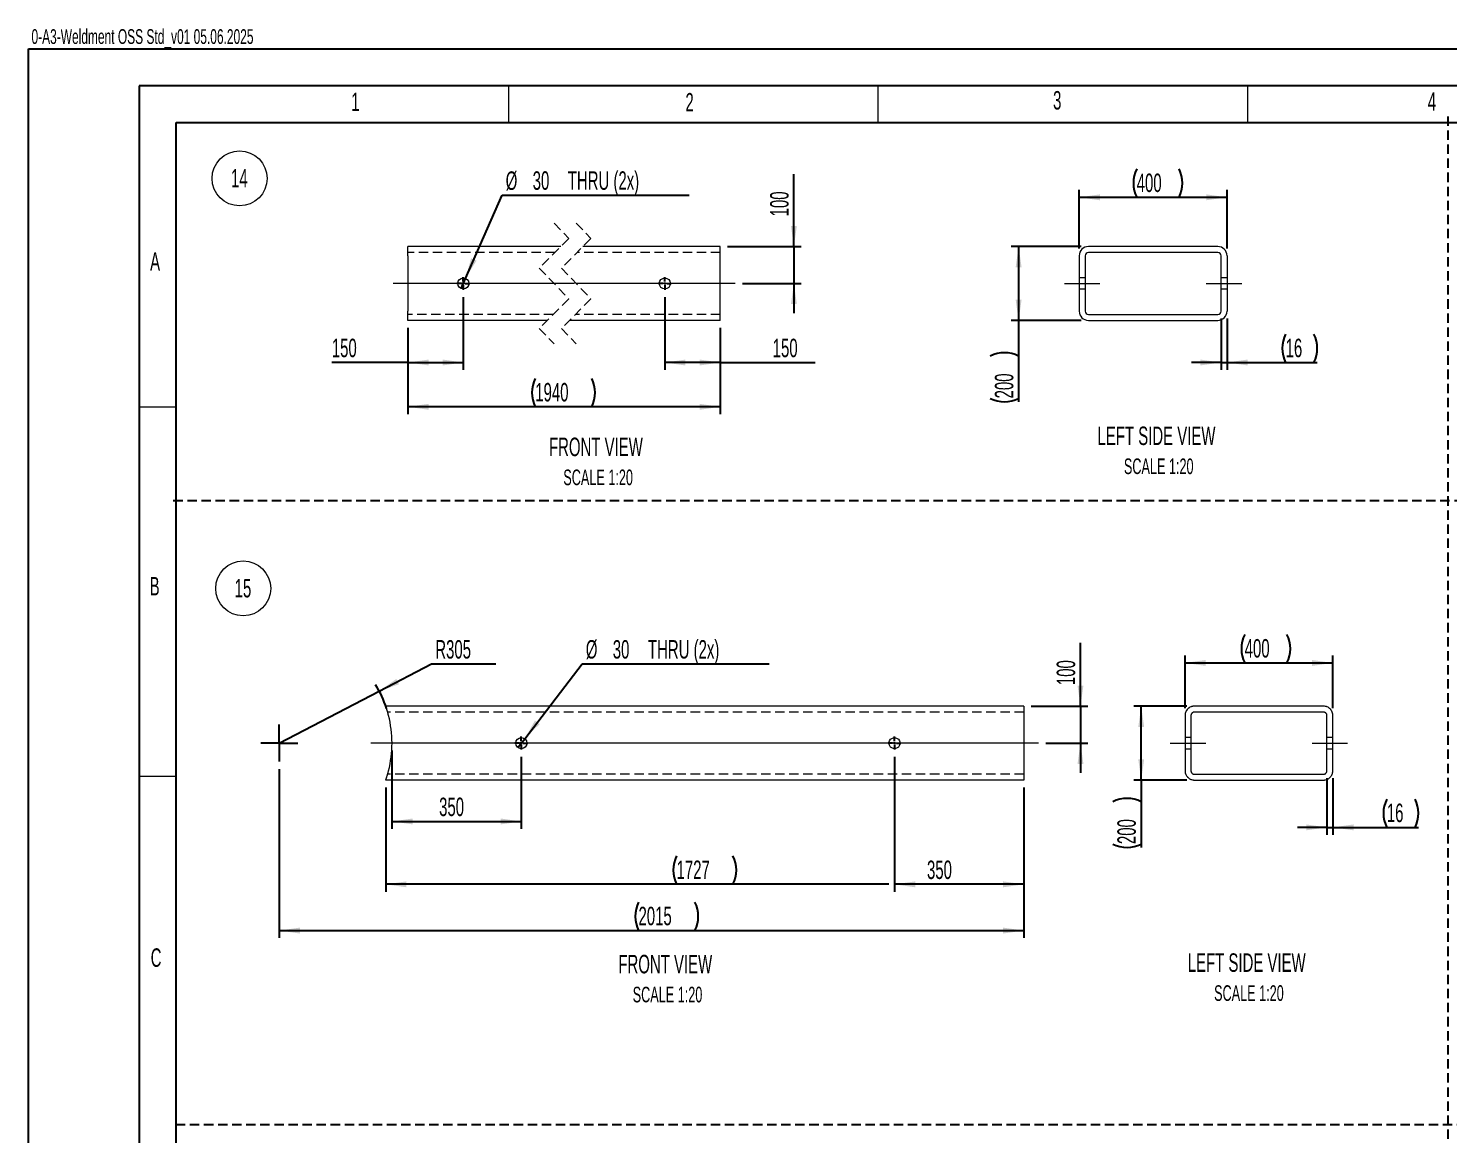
# Paper-space layout 'Sheet6' of a CAD drawing. Header units: millimetres. Extents: x 0 to 420, y 0 to 300.
# Drawn here: x 0 to 192.2, y 150 to 299.8 of the extents above; entities that cross this region are included whole.
import ezdxf

# ---------------------------------------------------------------- set-up
doc = ezdxf.new("R2010")
doc.units = ezdxf.units.MM
doc.linetypes.add('CENTERX2', pattern=[20.32, 12.7, -2.54, 2.54, -2.54])
doc.linetypes.add('HIDDEN', pattern=[1.905, 1.27, -0.635])
for name, color, linetype in [('BORDER', 7, 'Continuous'), ('DASH', 7, 'HIDDEN'), ('DIMS', 7, 'Continuous')]:
    doc.layers.add(name, color=color, linetype=linetype)
doc.styles.add('SLDTEXTSTYLE0', font='TXT', dxfattribs={"width": 0.605})
doc.dimstyles.new('SLDDIMSTYLE16', dxfattribs={"dimtxt": 2.5, "dimasz": 2.8, "dimexe": 0, "dimexo": 0.0625, "dimtad": 0, "dimtih": 1, "dimtoh": 1, "dimdec": 0, "dimlfac": 20, "dimrnd": 1e-09, "dimzin": 12, "dimdsep": 46, "dimtxsty": 'SLDTEXTSTYLE0', "dimblk1": 'NONE', "dimsah": 1, "dimcen": 0, "dimadec": 0, "dimazin": 3, "dimtfac": 1, "dimtdec": 0, "dimtmove": 0, "dimatfit": 3, "dimldrblk": 'NONE', "dimfxl": 1, "dimfrac": 2, "dimtolj": 1, "dimtzin": 12, "dimarcsym": 0})
doc.dimstyles.new('SLDDIMSTYLE17', dxfattribs={"dimtxt": 2.5, "dimasz": 2.8, "dimexe": 0, "dimexo": 0.0625, "dimtad": 0, "dimtih": 1, "dimtoh": 1, "dimdec": 0, "dimlfac": 20, "dimrnd": 1e-09, "dimzin": 12, "dimdsep": 46, "dimtxsty": 'SLDTEXTSTYLE0', "dimsah": 1, "dimcen": 0, "dimadec": 0, "dimazin": 3, "dimtfac": 1, "dimtdec": 0, "dimtofl": 0, "dimtmove": 0, "dimatfit": 3, "dimfxl": 1, "dimfrac": 2, "dimtolj": 1, "dimtzin": 12, "dimarcsym": 0})
doc.dimstyles.new('SLDDIMSTYLE6', dxfattribs={"dimtxt": 2.5, "dimasz": 2.8, "dimexe": 0, "dimexo": 0.0625, "dimtad": 1, "dimdec": 0, "dimlfac": 20, "dimrnd": 1e-09, "dimzin": 12, "dimdsep": 46, "dimtxsty": 'SLDTEXTSTYLE0', "dimsah": 1, "dimcen": 0.09, "dimadec": 0, "dimazin": 3, "dimtfac": 1, "dimtdec": 0, "dimtofl": 0, "dimtmove": 0, "dimatfit": 3, "dimfxl": 1, "dimfrac": 2, "dimtolj": 1, "dimtzin": 12, "dimarcsym": 0})
doc.dimstyles.new('SLDDIMSTYLE7', dxfattribs={"dimtxt": 2.5, "dimasz": 2.8, "dimexe": 0, "dimexo": 0.0625, "dimtad": 1, "dimdec": 0, "dimlfac": 20, "dimrnd": 1e-09, "dimzin": 12, "dimdsep": 46, "dimtxsty": 'SLDTEXTSTYLE0', "dimsah": 1, "dimcen": 0.09, "dimadec": 0, "dimazin": 3, "dimtfac": 1, "dimtdec": 0, "dimtmove": 0, "dimatfit": 0, "dimfxl": 1, "dimfrac": 2, "dimtolj": 1, "dimtzin": 12, "dimarcsym": 0})

# ---------------------------------------------------------------- blocks, each defined once
blk = doc.blocks.new('_D_205')
at = {"layer": 'DIMS', "transparency": 16777216}
for p, q in [((59.15, 265.92), (64.09, 277.18)), ((64.09, 277.18), (89.41, 277.18)), ((58.55, 264.54), (59.15, 265.92))]:
    blk.add_line(p, q, dxfattribs=at)
blk.add_solid([(59.15, 265.92), (60.64, 268.32), (59.91, 268.64)], dxfattribs=at)
at = {"layer": 'DIMS', "transparency": 16777216, "char_height": 2.5, "attachment_point": 1, "style": 'SLDTEXTSTYLE0'}
for s, insert in [('%%c', (64.59, 280.4)), ('30', (68.24, 280.41)), ('THRU (2x)', (72.99, 280.41))]:
    blk.add_mtext(s, dxfattribs=dict(at, insert=insert))
blk = doc.blocks.new('_None')
blk = doc.blocks.new('_D_206')
at = {"layer": 'DIMS', "transparency": 16777216}
for p, q in [((58.85, 263.36), (58.85, 253.53)), ((51.35, 259.23), (51.35, 253.53)), ((51.35, 254.53), (41.06, 254.53)), ((51.35, 254.53), (58.85, 254.53))]:
    blk.add_line(p, q, dxfattribs=at)
for points in [[(51.35, 254.53), (54.15, 254.13), (54.15, 254.93)], [(58.85, 254.53), (56.05, 254.93), (56.05, 254.13)]]:
    blk.add_solid(points, dxfattribs=at)
at = {"layer": 'DIMS', "transparency": 16777216, "insert": (41.06, 257.75), "char_height": 2.5, "attachment_point": 1, "style": 'SLDTEXTSTYLE0'}
blk.add_mtext('150', dxfattribs=at)
blk = doc.blocks.new('_D_207')
at = {"layer": 'DIMS', "transparency": 16777216}
for p, q in [((86.12, 263.36), (86.12, 253.53)), ((93.62, 259.23), (93.62, 253.53)), ((93.62, 254.53), (86.12, 254.53)), ((93.62, 254.53), (106.45, 254.53))]:
    blk.add_line(p, q, dxfattribs=at)
for points in [[(86.12, 254.53), (88.92, 254.13), (88.92, 254.93)], [(93.62, 254.53), (90.82, 254.93), (90.82, 254.13)]]:
    blk.add_solid(points, dxfattribs=at)
at = {"layer": 'DIMS', "transparency": 16777216, "insert": (100.72, 257.75), "char_height": 2.5, "attachment_point": 1, "style": 'SLDTEXTSTYLE0'}
blk.add_mtext('150', dxfattribs=at)
blk = doc.blocks.new('_D_208')
at = {"layer": 'DIMS', "transparency": 16777216}
for p, q in [((51.35, 259.23), (51.35, 247.53)), ((93.62, 259.23), (93.62, 247.53)), ((93.62, 248.53), (51.35, 248.53))]:
    blk.add_line(p, q, dxfattribs=at)
for centre, start, end in [((72.42, 250.45), 153.4349, 206.5651), ((72.39, 250.45), 333.4349, 26.5651)]:
    blk.add_arc(centre, 4.29, start, end, dxfattribs=at)
for points in [[(51.35, 248.53), (54.15, 248.13), (54.15, 248.93)], [(93.62, 248.53), (90.82, 248.93), (90.82, 248.13)]]:
    blk.add_solid(points, dxfattribs=at)
at = {"layer": 'DIMS', "transparency": 16777216, "insert": (68.59, 251.76), "char_height": 2.5, "attachment_point": 1, "style": 'SLDTEXTSTYLE0'}
blk.add_mtext('1940', dxfattribs=at)
blk = doc.blocks.new('_D_209')
at = {"layer": 'DIMS', "transparency": 16777216}
for p, q in [((103.59, 270.23), (103.59, 280.04)), ((94.62, 270.23), (104.59, 270.23)), ((103.59, 270.23), (103.59, 265.23)), ((96.62, 265.23), (104.59, 265.23)), ((103.59, 265.23), (103.59, 261.23))]:
    blk.add_line(p, q, dxfattribs=at)
for points in [[(103.59, 270.23), (103.99, 273.03), (103.19, 273.03)], [(103.59, 265.23), (103.19, 262.43), (103.99, 262.43)]]:
    blk.add_solid(points, dxfattribs=at)
at = {"layer": 'DIMS', "transparency": 16777216, "insert": (100.37, 274.31), "char_height": 2.5, "attachment_point": 1, "rotation": 90, "style": 'SLDTEXTSTYLE0'}
blk.add_mtext('100', dxfattribs=at)
blk = doc.blocks.new('SW_NOTE_0_299')
at = {"color": 0, "linetype": 'Continuous', "lineweight": 0}
blk.add_circle((1.91, 1.94), 3.72, dxfattribs=at)
at = {"color": 0, "linetype": 'Continuous', "lineweight": 0, "insert": (1.88, 3.22), "char_height": 2.5, "attachment_point": 2, "style": 'SLDTEXTSTYLE0'}
blk.add_mtext('14', dxfattribs=at)
blk = doc.blocks.new('SW_CENTERMARKSYMBOL_74')
at = {"layer": 'DIMS', "color": 0}
for p, q in [((-0.25, 0), (-0.88, 0)), ((0, 0), (-0.12, 0)), ((0, 0.25), (0, 0.87)), ((0, 0), (0, 0.12)), ((0, 0), (0, -0.12)), ((0, 0), (0.12, 0)), ((0.25, 0), (0.87, 0)), ((0, -0.25), (0, -0.88))]:
    blk.add_line(p, q, dxfattribs=at)
blk = doc.blocks.new('SW_CENTERMARKSYMBOL_75')
at = {"layer": 'DIMS', "color": 0}
for p, q in [((-0.25, 0), (-0.88, 0)), ((0, 0), (-0.12, 0)), ((0, 0.25), (0, 0.87)), ((0, 0), (0, 0.12)), ((0, 0), (0, -0.12)), ((0, 0), (0.12, 0)), ((0.25, 0), (0.87, 0)), ((0, -0.25), (0, -0.88))]:
    blk.add_line(p, q, dxfattribs=at)
blk = doc.blocks.new('_D_210')
at = {"layer": 'DIMS', "transparency": 16777216}
for p, q in [((142.45, 270.23), (133, 270.23)), ((134, 270.23), (134, 260.23)), ((142.45, 260.23), (133, 260.23)), ((134, 260.23), (134, 249.22))]:
    blk.add_line(p, q, dxfattribs=at)
for centre, start, end in [((132.08, 251.56), 63.4349, 116.5651), ((132.08, 253.51), 243.4349, 296.5651)]:
    blk.add_arc(centre, 4.29, start, end, dxfattribs=at)
for points in [[(134, 270.23), (133.6, 267.43), (134.4, 267.43)], [(134, 260.23), (134.4, 263.03), (133.6, 263.03)]]:
    blk.add_solid(points, dxfattribs=at)
at = {"layer": 'DIMS', "transparency": 16777216, "insert": (130.78, 249.67), "char_height": 2.5, "attachment_point": 1, "rotation": 90, "style": 'SLDTEXTSTYLE0'}
blk.add_mtext('200', dxfattribs=at)
blk = doc.blocks.new('_D_211')
at = {"layer": 'DIMS', "transparency": 16777216}
for p, q in [((142.2, 269.98), (142.2, 277.89)), ((142.2, 276.89), (162.2, 276.89)), ((162.2, 269.98), (162.2, 277.89))]:
    blk.add_line(p, q, dxfattribs=at)
for centre, start, end in [((153.82, 278.81), 153.4349, 206.5651), ((151.88, 278.81), 333.4349, 26.5651)]:
    blk.add_arc(centre, 4.29, start, end, dxfattribs=at)
for points in [[(142.2, 276.89), (145, 276.49), (145, 277.29)], [(162.2, 276.89), (159.4, 277.29), (159.4, 276.49)]]:
    blk.add_solid(points, dxfattribs=at)
at = {"layer": 'DIMS', "transparency": 16777216, "insert": (149.98, 280.11), "char_height": 2.5, "attachment_point": 1, "style": 'SLDTEXTSTYLE0'}
blk.add_mtext('400', dxfattribs=at)
blk = doc.blocks.new('_D_212')
at = {"layer": 'DIMS', "transparency": 16777216}
for p, q in [((161.4, 260.48), (161.4, 253.53)), ((162.2, 260.48), (162.2, 253.53)), ((161.4, 254.53), (157.4, 254.53)), ((161.4, 254.53), (162.2, 254.53)), ((162.2, 254.53), (174.4, 254.53))]:
    blk.add_line(p, q, dxfattribs=at)
for centre, start, end in [((173.97, 256.45), 153.4349, 206.5651), ((170.12, 256.45), 333.4349, 26.5651)]:
    blk.add_arc(centre, 4.29, start, end, dxfattribs=at)
for points in [[(161.4, 254.53), (158.6, 254.93), (158.6, 254.13)], [(162.2, 254.53), (165, 254.13), (165, 254.93)]]:
    blk.add_solid(points, dxfattribs=at)
at = {"layer": 'DIMS', "transparency": 16777216, "insert": (170.13, 257.75), "char_height": 2.5, "attachment_point": 1, "style": 'SLDTEXTSTYLE0'}
blk.add_mtext('16', dxfattribs=at)
blk = doc.blocks.new('_D_251')
at = {"layer": 'DIMS', "transparency": 16777216}
for p, q in [((49.2, 202), (49.2, 191.4)), ((66.7, 201.13), (66.7, 191.4)), ((49.2, 192.4), (66.7, 192.4))]:
    blk.add_line(p, q, dxfattribs=at)
for points in [[(49.2, 192.4), (52, 192), (52, 192.8)], [(66.7, 192.4), (63.9, 192.8), (63.9, 192)]]:
    blk.add_solid(points, dxfattribs=at)
at = {"layer": 'DIMS', "transparency": 16777216, "insert": (55.58, 195.63), "char_height": 2.5, "attachment_point": 1, "style": 'SLDTEXTSTYLE0'}
blk.add_mtext('350', dxfattribs=at)
blk = doc.blocks.new('_D_252')
at = {"layer": 'DIMS', "transparency": 16777216}
for p, q in [((117.2, 201.13), (117.2, 182.89)), ((134.7, 197), (134.7, 182.89)), ((134.7, 183.89), (117.2, 183.89))]:
    blk.add_line(p, q, dxfattribs=at)
for points in [[(117.2, 183.89), (120, 183.49), (120, 184.29)], [(134.7, 183.89), (131.9, 184.29), (131.9, 183.49)]]:
    blk.add_solid(points, dxfattribs=at)
at = {"layer": 'DIMS', "transparency": 16777216, "insert": (121.6, 187.11), "char_height": 2.5, "attachment_point": 1, "style": 'SLDTEXTSTYLE0'}
blk.add_mtext('350', dxfattribs=at)
blk = doc.blocks.new('_D_253')
at = {"layer": 'DIMS', "transparency": 16777216}
for p, q in [((67.16, 203.6), (74.93, 213.72)), ((74.93, 213.72), (100.26, 213.72)), ((66.25, 202.41), (67.16, 203.6))]:
    blk.add_line(p, q, dxfattribs=at)
blk.add_solid([(67.16, 203.6), (69.18, 205.58), (68.55, 206.06)], dxfattribs=at)
at = {"layer": 'DIMS', "transparency": 16777216, "char_height": 2.5, "attachment_point": 1, "style": 'SLDTEXTSTYLE0'}
for s, insert in [('%%c', (75.43, 216.95)), ('30', (79.08, 216.95)), ('THRU (2x)', (83.84, 216.95))]:
    blk.add_mtext(s, dxfattribs=dict(at, insert=insert))
blk = doc.blocks.new('_D_254')
at = {"layer": 'DIMS', "transparency": 16777216}
for p, q in [((47.48, 210.04), (54.56, 213.72)), ((54.56, 213.72), (63.27, 213.72)), ((33.95, 203), (47.48, 210.04))]:
    blk.add_line(p, q, dxfattribs=at)
blk.add_arc((33.95, 203), 15.25, 17.9869, 31.2322, dxfattribs=at)
blk.add_solid([(47.48, 210.04), (50.15, 210.98), (49.78, 211.69)], dxfattribs=at)
at = {"layer": 'DIMS', "transparency": 16777216, "insert": (55.06, 216.95), "char_height": 2.5, "attachment_point": 1, "style": 'SLDTEXTSTYLE0'}
blk.add_mtext('R305', dxfattribs=at)
blk = doc.blocks.new('_D_255')
at = {"layer": 'DIMS', "transparency": 16777216}
for p, q in [((33.95, 199.5), (33.95, 176.63)), ((134.7, 197), (134.7, 176.63)), ((33.95, 177.63), (134.7, 177.63))]:
    blk.add_line(p, q, dxfattribs=at)
for centre, start, end in [((86.4, 179.55), 153.4349, 206.5651), ((86.36, 179.55), 333.4349, 26.5651)]:
    blk.add_arc(centre, 4.29, start, end, dxfattribs=at)
for points in [[(33.95, 177.63), (36.75, 177.23), (36.75, 178.03)], [(134.7, 177.63), (131.9, 178.03), (131.9, 177.23)]]:
    blk.add_solid(points, dxfattribs=at)
at = {"layer": 'DIMS', "transparency": 16777216, "insert": (82.56, 180.85), "char_height": 2.5, "attachment_point": 1, "style": 'SLDTEXTSTYLE0'}
blk.add_mtext('2015', dxfattribs=at)
blk = doc.blocks.new('_D_256')
at = {"layer": 'DIMS', "transparency": 16777216}
for p, q in [((142.37, 208), (142.37, 216.59)), ((135.7, 208), (143.37, 208)), ((142.37, 208), (142.37, 203)), ((137.7, 203), (143.37, 203)), ((142.37, 203), (142.37, 199))]:
    blk.add_line(p, q, dxfattribs=at)
for points in [[(142.37, 208), (142.77, 210.8), (141.97, 210.8)], [(142.37, 203), (141.97, 200.2), (142.77, 200.2)]]:
    blk.add_solid(points, dxfattribs=at)
at = {"layer": 'DIMS', "transparency": 16777216, "insert": (139.15, 210.86), "char_height": 2.5, "attachment_point": 1, "rotation": 90, "style": 'SLDTEXTSTYLE0'}
blk.add_mtext('100', dxfattribs=at)
blk = doc.blocks.new('_D_257')
at = {"layer": 'DIMS', "transparency": 16777216}
for p, q in [((48.36, 197), (48.36, 182.89)), ((134.7, 197), (134.7, 182.89)), ((116.44, 183.89), (48.36, 183.89)), ((134.7, 183.89), (117.97, 183.89))]:
    blk.add_line(p, q, dxfattribs=at)
for centre, start, end in [((91.55, 185.81), 153.4349, 206.5651), ((91.51, 185.81), 333.4349, 26.5651)]:
    blk.add_arc(centre, 4.29, start, end, dxfattribs=at)
for points in [[(48.36, 183.89), (51.16, 183.49), (51.16, 184.29)], [(134.7, 183.89), (131.9, 184.29), (131.9, 183.49)]]:
    blk.add_solid(points, dxfattribs=at)
at = {"layer": 'DIMS', "transparency": 16777216, "insert": (87.71, 187.11), "char_height": 2.5, "attachment_point": 1, "style": 'SLDTEXTSTYLE0'}
blk.add_mtext('1727', dxfattribs=at)
blk = doc.blocks.new('SW_NOTE_0_304')
at = {"color": 0, "linetype": 'Continuous', "lineweight": 0}
blk.add_circle((1.91, 1.94), 3.72, dxfattribs=at)
at = {"color": 0, "linetype": 'Continuous', "lineweight": 0, "insert": (1.88, 3.22), "char_height": 2.5, "attachment_point": 2, "style": 'SLDTEXTSTYLE0'}
blk.add_mtext('15', dxfattribs=at)
blk = doc.blocks.new('SW_CENTERMARKSYMBOL_90')
at = {"layer": 'DIMS', "color": 0}
for p, q in [((-0.25, 0), (-0.875, 0)), ((0, 0), (-0.125, 0)), ((0, 0.25), (0, 0.875)), ((0, 0), (0, 0.125)), ((0, 0), (0, -0.125)), ((0, 0), (0.125, 0)), ((0.25, 0), (0.875, 0)), ((0, -0.25), (0, -0.875))]:
    blk.add_line(p, q, dxfattribs=at)
blk = doc.blocks.new('SW_CENTERMARKSYMBOL_91')
at = {"layer": 'DIMS', "color": 0}
for p, q in [((-0.25, 0), (-0.875, 0)), ((0, 0), (-0.125, 0)), ((0, 0.25), (0, 0.875)), ((0, 0), (0, 0.125)), ((0, 0), (0, -0.125)), ((0, 0), (0.125, 0)), ((0.25, 0), (0.875, 0)), ((0, -0.25), (0, -0.875))]:
    blk.add_line(p, q, dxfattribs=at)
blk = doc.blocks.new('SW_CENTERMARKSYMBOL_92')
at = {"layer": 'DIMS', "color": 0}
for q in [(0, 2.5), (-2.5, 0), (0, -2.5), (2.5, 0)]:
    blk.add_line((0, 0), q, dxfattribs=at)
blk = doc.blocks.new('_D_258')
at = {"layer": 'DIMS', "transparency": 16777216}
for p, q in [((156.52, 207.75), (156.52, 214.86)), ((156.52, 213.86), (176.52, 213.86)), ((176.52, 207.75), (176.52, 214.86))]:
    blk.add_line(p, q, dxfattribs=at)
for centre, start, end in [((168.43, 215.78), 153.4349, 206.5651), ((166.48, 215.78), 333.4349, 26.5651)]:
    blk.add_arc(centre, 4.29, start, end, dxfattribs=at)
for points in [[(156.52, 213.86), (159.32, 213.46), (159.32, 214.26)], [(176.52, 213.86), (173.72, 214.26), (173.72, 213.46)]]:
    blk.add_solid(points, dxfattribs=at)
at = {"layer": 'DIMS', "transparency": 16777216, "insert": (164.59, 217.09), "char_height": 2.5, "attachment_point": 1, "style": 'SLDTEXTSTYLE0'}
blk.add_mtext('400', dxfattribs=at)
blk = doc.blocks.new('_D_259')
at = {"layer": 'DIMS', "transparency": 16777216}
for p, q in [((156.77, 208), (149.59, 208)), ((150.59, 198), (150.59, 208)), ((156.77, 198), (149.59, 198)), ((150.59, 198), (150.59, 188.89))]:
    blk.add_line(p, q, dxfattribs=at)
for centre, start, end in [((148.67, 191.23), 63.4349, 116.5651), ((148.67, 193.18), 243.4349, 296.5651)]:
    blk.add_arc(centre, 4.29, start, end, dxfattribs=at)
for points in [[(150.59, 208), (150.19, 205.2), (150.99, 205.2)], [(150.59, 198), (150.99, 200.8), (150.19, 200.8)]]:
    blk.add_solid(points, dxfattribs=at)
at = {"layer": 'DIMS', "transparency": 16777216, "insert": (147.36, 189.34), "char_height": 2.5, "attachment_point": 1, "rotation": 90, "style": 'SLDTEXTSTYLE0'}
blk.add_mtext('200', dxfattribs=at)
blk = doc.blocks.new('_D_260')
at = {"layer": 'DIMS', "transparency": 16777216}
for p, q in [((175.72, 198.25), (175.72, 190.6)), ((176.52, 198.25), (176.52, 190.6)), ((175.72, 191.6), (171.72, 191.6)), ((175.72, 191.6), (176.52, 191.6)), ((176.52, 191.6), (188.1, 191.6))]:
    blk.add_line(p, q, dxfattribs=at)
for centre, start, end in [((187.66, 193.51), 153.4349, 206.5651), ((183.81, 193.51), 333.4349, 26.5651)]:
    blk.add_arc(centre, 4.29, start, end, dxfattribs=at)
for points in [[(175.72, 191.6), (172.92, 192), (172.92, 191.2)], [(176.52, 191.6), (179.32, 191.2), (179.32, 192)]]:
    blk.add_solid(points, dxfattribs=at)
at = {"layer": 'DIMS', "transparency": 16777216, "insert": (183.83, 194.82), "char_height": 2.5, "attachment_point": 1, "style": 'SLDTEXTSTYLE0'}
blk.add_mtext('16', dxfattribs=at)

psp = doc.layouts.new('Sheet6')

# ---------------------------------------------------------------- linework, layer by layer
at = {"color": 7, "linetype": 'HIDDEN', "lineweight": 18}
for p, q in [((71.1263, 273.4059), (73.1263, 271.3184)), ((74.1263, 273.4059), (76.1263, 271.3184)), ((73.1263, 271.3184), (69.1263, 267.3184)), ((76.1263, 271.3184), (72.1263, 267.3184)), ((71.2388, 269.4309), (51.349, 269.4309)), ((93.6248, 269.4309), (74.2388, 269.4309)), ((69.1263, 267.3184), (73.1263, 263.1434)), ((72.1263, 267.3184), (76.1263, 263.1434)), ((142.9998, 265.9809), (142.1998, 265.9809)), ((162.1998, 265.9809), (161.3998, 265.9809)), ((142.1998, 264.4809), (142.9998, 264.4809)), ((161.3998, 264.4809), (162.1998, 264.4809)), ((73.1263, 263.1434), (69.1263, 259.1434)), ((76.1263, 263.1434), (72.1263, 259.1434)), ((71.0138, 261.0309), (51.349, 261.0309)), ((93.6248, 261.0309), (74.0138, 261.0309)), ((69.1263, 259.1434), (71.1263, 257.0559)), ((72.1263, 259.1434), (74.1263, 257.0559)), ((134.7032, 207.2042), (48.6135, 207.2042)), ((157.321, 203.7542), (156.521, 203.7542)), ((176.521, 203.7542), (175.721, 203.7542)), ((156.521, 202.2542), (157.321, 202.2542)), ((175.721, 202.2542), (176.521, 202.2542)), ((134.7032, 198.8042), (48.6135, 198.8042))]:
    psp.add_line(p, q, dxfattribs=at)
at = {"color": 7, "linetype": 'Continuous', "lineweight": 18}
for p, q in [((72.0388, 270.2309), (51.349, 270.2309)), ((51.349, 268.9809), (51.349, 270.2309)), ((93.6248, 270.2309), (75.0388, 270.2309)), ((93.6248, 268.9809), (93.6248, 270.2309)), ((160.9498, 270.2309), (143.4498, 270.2309)), ((160.9498, 269.4309), (143.4498, 269.4309)), ((51.349, 268.9809), (51.349, 261.4809)), ((93.6248, 261.4809), (93.6248, 268.9809)), ((142.1998, 268.9809), (142.1998, 261.4809)), ((142.9998, 268.9809), (142.9998, 261.4809)), ((161.3998, 261.4809), (161.3998, 268.9809)), ((162.1998, 268.9809), (162.1998, 261.4809)), ((51.349, 260.2309), (51.349, 261.4809)), ((93.6248, 260.2309), (93.6248, 261.4809)), ((70.2138, 260.2309), (51.349, 260.2309)), ((93.6248, 260.2309), (73.2138, 260.2309)), ((143.4498, 261.0309), (160.9498, 261.0309)), ((143.4498, 260.2309), (160.9498, 260.2309)), ((134.7032, 208.0042), (48.3603, 208.0042)), ((134.7032, 208.0042), (134.7032, 206.7542)), ((175.271, 208.0042), (157.771, 208.0042)), ((134.7032, 206.7542), (134.7032, 199.2542)), ((156.521, 206.7542), (156.521, 199.2542)), ((157.321, 206.7542), (157.321, 199.2542)), ((175.271, 207.2042), (157.771, 207.2042)), ((175.721, 199.2542), (175.721, 206.7542)), ((176.521, 199.2542), (176.521, 206.7542)), ((134.7032, 198.0042), (48.3603, 198.0042)), ((134.7032, 199.2542), (134.7032, 198.0042)), ((157.771, 198.8042), (175.271, 198.8042)), ((157.771, 198.0042), (175.271, 198.0042))]:
    psp.add_line(p, q, dxfattribs=at)
for centre in [(58.849, 265.2309), (86.1248, 265.2309), (66.7032, 203.0042), (117.2032, 203.0042)]:
    psp.add_circle(centre, 0.75, dxfattribs=at)
for centre, radius, start, end in [((143.4498, 268.9809), 1.25, 90, 180), ((143.4498, 268.9809), 0.45, 90, 180), ((160.9498, 268.9809), 1.25, 0, 90), ((160.9498, 268.9809), 0.45, 0, 90), ((143.4498, 261.4809), 1.25, 180, 270), ((143.4498, 261.4809), 0.45, 180, 270), ((160.9498, 261.4809), 1.25, 270, 0), ((160.9498, 261.4809), 0.45, 270, 0), ((33.9532, 203.0042), 15.25, 345.764876, 14.235124)]:
    psp.add_arc(centre, radius, start, end, dxfattribs=at)
for points, knots in [([(48.735, 206.7542), (48.7145, 206.835), (48.6934, 206.9152), (48.6664, 207.0147), (48.661, 207.0347), (48.6501, 207.0741), (48.6447, 207.0937), (48.6284, 207.1517), (48.6177, 207.1896), (48.5962, 207.2641), (48.5856, 207.3005), (48.5644, 207.372), (48.5538, 207.4071), (48.5227, 207.5094), (48.5031, 207.5724), (48.4754, 207.6591), (48.4665, 207.6868), (48.4495, 207.7394), (48.4412, 207.7645), (48.4183, 207.834), (48.4051, 207.8732), (48.3887, 207.9215), (48.3838, 207.9358), (48.3753, 207.9607), (48.3717, 207.971), (48.3632, 207.9958), (48.3603, 208.0042), (48.3603, 208.0042)], [0, 0, 0, 0, 0.125, 0.125, 0.15625, 0.15625, 0.1875, 0.1875, 0.25, 0.25, 0.3125, 0.3125, 0.375, 0.375, 0.5, 0.5, 0.5625, 0.5625, 0.625, 0.625, 0.75, 0.75, 0.8125, 0.8125, 0.875, 0.875, 1, 1, 1, 1]), ([(157.771, 208.0042), (157.75, 208.0042), (157.7289, 208.0036), (157.6869, 208.0015), (157.6661, 207.9999), (157.6038, 207.9936), (157.5627, 207.9874), (157.4815, 207.9709), (157.4413, 207.9606), (157.3618, 207.936), (157.3224, 207.9216), (157.2077, 207.8731), (157.1356, 207.8338), (157.0508, 207.7761), (157.0341, 207.7641), (157.0013, 207.7393), (156.9851, 207.7264), (156.9378, 207.6869), (156.9079, 207.6593), (156.8226, 207.5725), (156.7717, 207.5095), (156.7045, 207.4074), (156.6838, 207.3724), (156.6463, 207.3011), (156.6293, 207.2647), (156.5989, 207.1904), (156.5854, 207.1525), (156.5622, 207.0752), (156.5524, 207.0356), (156.5289, 206.9163), (156.521, 206.8358), (156.521, 206.7542)], [0, 0, 0, 0, 0.03125, 0.03125, 0.0625, 0.0625, 0.125, 0.125, 0.1875, 0.1875, 0.25, 0.25, 0.375, 0.375, 0.40625, 0.40625, 0.4375, 0.4375, 0.5, 0.5, 0.625, 0.625, 0.6875, 0.6875, 0.75, 0.75, 0.8125, 0.8125, 0.875, 0.875, 1, 1, 1, 1]), ([(176.521, 206.7542), (176.521, 206.835), (176.5132, 206.9152), (176.4937, 207.0147), (176.4892, 207.0347), (176.4795, 207.0741), (176.4741, 207.0937), (176.4567, 207.1517), (176.4433, 207.1896), (176.4129, 207.2641), (176.3959, 207.3005), (176.3583, 207.372), (176.3377, 207.4071), (176.2703, 207.5094), (176.2194, 207.5724), (176.1342, 207.6591), (176.1043, 207.6868), (176.0414, 207.7394), (176.0082, 207.7645), (175.906, 207.834), (175.834, 207.8732), (175.7198, 207.9215), (175.6807, 207.9358), (175.6005, 207.9607), (175.56, 207.971), (175.4377, 207.9958), (175.355, 208.0042), (175.271, 208.0042)], [0, 0, 0, 0, 0.125, 0.125, 0.15625, 0.15625, 0.1875, 0.1875, 0.25, 0.25, 0.3125, 0.3125, 0.375, 0.375, 0.5, 0.5, 0.5625, 0.5625, 0.625, 0.625, 0.75, 0.75, 0.8125, 0.8125, 0.875, 0.875, 1, 1, 1, 1]), ([(157.771, 207.2042), (157.7559, 207.2042), (157.7408, 207.2034), (157.711, 207.2004), (157.6815, 207.1959), (157.6526, 207.1886), (157.6241, 207.1798), (157.6099, 207.1746), (157.5686, 207.1572), (157.5426, 207.1431), (157.4938, 207.1099), (157.4708, 207.0907), (157.4297, 207.0489), (157.4113, 207.0262), (157.3871, 206.9894), (157.3796, 206.9767), (157.366, 206.951), (157.3538, 206.9247), (157.3441, 206.8974), (157.3358, 206.8696), (157.3322, 206.8554), (157.3238, 206.8124), (157.321, 206.7834), (157.321, 206.7542)], [0, 0, 0, 0, 0.0625, 0.0625, 0.125, 0.1875, 0.1875, 0.25, 0.25, 0.375, 0.375, 0.5, 0.5, 0.625, 0.625, 0.6875, 0.6875, 0.75, 0.8125, 0.8125, 0.875, 0.875, 1, 1, 1, 1]), ([(175.721, 206.7542), (175.721, 206.7831), (175.7182, 206.8119), (175.7098, 206.8549), (175.7063, 206.8692), (175.6979, 206.8971), (175.6931, 206.9107), (175.6767, 206.951), (175.6632, 206.9768), (175.6307, 207.0261), (175.6123, 207.0488), (175.5815, 207.0801), (175.5707, 207.0901), (175.548, 207.109), (175.5361, 207.1181), (175.4992, 207.1431), (175.4732, 207.1572), (175.4184, 207.1803), (175.3893, 207.1893), (175.3308, 207.2012), (175.3011, 207.2042), (175.271, 207.2042)], [0, 0, 0, 0, 0.125, 0.125, 0.1875, 0.1875, 0.25, 0.25, 0.375, 0.375, 0.5, 0.5, 0.5625, 0.5625, 0.625, 0.625, 0.75, 0.75, 0.875, 0.875, 1, 1, 1, 1]), ([(48.3603, 198.0042), (48.3603, 198.0042), (48.361, 198.0062), (48.3639, 198.0146), (48.3661, 198.0209), (48.3747, 198.0459), (48.3831, 198.0704), (48.3968, 198.1107), (48.3997, 198.1192), (48.4058, 198.1373), (48.409, 198.1469), (48.419, 198.1766), (48.4261, 198.1981), (48.4413, 198.2442), (48.4494, 198.2688), (48.4664, 198.3211), (48.4754, 198.349), (48.5033, 198.4368), (48.523, 198.4999), (48.5538, 198.601), (48.5642, 198.6358), (48.5802, 198.6896), (48.5856, 198.7079), (48.5963, 198.7447), (48.6017, 198.7633), (48.6286, 198.8567), (48.6502, 198.9336), (48.677, 199.0325), (48.6823, 199.0524), (48.693, 199.0925), (48.6984, 199.1127), (48.7143, 199.1734), (48.7247, 199.2138), (48.735, 199.2542)], [0, 0, 0, 0, 0.0625, 0.0625, 0.125, 0.125, 0.25, 0.25, 0.28125, 0.28125, 0.3125, 0.3125, 0.375, 0.375, 0.4375, 0.4375, 0.5, 0.5, 0.625, 0.625, 0.6875, 0.6875, 0.71875, 0.71875, 0.75, 0.75, 0.875, 0.875, 0.90625, 0.90625, 0.9375, 0.9375, 1, 1, 1, 1]), ([(156.521, 199.2542), (156.521, 199.1724), (156.5289, 199.0921), (156.5521, 198.9738), (156.5618, 198.9347), (156.585, 198.8573), (156.5986, 198.8187), (156.6445, 198.7062), (156.6821, 198.635), (156.7486, 198.5338), (156.7725, 198.501), (156.811, 198.4533), (156.8243, 198.4376), (156.8515, 198.4071), (156.8654, 198.3922), (156.9368, 198.3197), (156.9991, 198.2675), (157.084, 198.2097), (157.1013, 198.1985), (157.1366, 198.1769), (157.1546, 198.1665), (157.2093, 198.1367), (157.2466, 198.1187), (157.3606, 198.0706), (157.4396, 198.046), (157.5424, 198.025), (157.5632, 198.0214), (157.6047, 198.0151), (157.6255, 198.0125), (157.6878, 198.0062), (157.7293, 198.0042), (157.771, 198.0042)], [0, 0, 0, 0, 0.125, 0.125, 0.1875, 0.1875, 0.25, 0.25, 0.375, 0.375, 0.4375, 0.4375, 0.46875, 0.46875, 0.5, 0.5, 0.625, 0.625, 0.65625, 0.65625, 0.6875, 0.6875, 0.75, 0.75, 0.875, 0.875, 0.90625, 0.90625, 0.9375, 0.9375, 1, 1, 1, 1]), ([(157.321, 199.2542), (157.321, 199.2248), (157.3238, 199.196), (157.3321, 199.1534), (157.3356, 199.1394), (157.3439, 199.1115), (157.3488, 199.0976), (157.3654, 199.057), (157.3789, 199.0313), (157.4029, 198.9948), (157.4116, 198.983), (157.4301, 198.96), (157.44, 198.9489), (157.4709, 198.9175), (157.4934, 198.8987), (157.5301, 198.8737), (157.5429, 198.8659), (157.5692, 198.8516), (157.5826, 198.8452), (157.6236, 198.8279), (157.652, 198.8191), (157.6964, 198.8101), (157.7113, 198.8079), (157.7411, 198.8049), (157.756, 198.8042), (157.771, 198.8042)], [0, 0, 0, 0, 0.125, 0.125, 0.1875, 0.1875, 0.25, 0.25, 0.375, 0.375, 0.4375, 0.4375, 0.5, 0.5, 0.625, 0.625, 0.6875, 0.6875, 0.75, 0.75, 0.875, 0.875, 0.9375, 0.9375, 1, 1, 1, 1]), ([(175.271, 198.0042), (175.3125, 198.0042), (175.3541, 198.0062), (175.4373, 198.0146), (175.4792, 198.0209), (175.6019, 198.0459), (175.681, 198.0704), (175.7764, 198.1107), (175.7953, 198.1192), (175.8327, 198.1373), (175.8513, 198.1469), (175.9059, 198.1766), (175.9409, 198.1981), (176.0086, 198.2442), (176.0411, 198.2688), (176.1038, 198.3211), (176.134, 198.349), (176.2203, 198.4368), (176.271, 198.4999), (176.3375, 198.601), (176.358, 198.6358), (176.3864, 198.6896), (176.3955, 198.7079), (176.4126, 198.7447), (176.4207, 198.7633), (176.4588, 198.8567), (176.4818, 198.9336), (176.5013, 199.0325), (176.5047, 199.0524), (176.5106, 199.0925), (176.5131, 199.1127), (176.519, 199.1734), (176.521, 199.2138), (176.521, 199.2542)], [0, 0, 0, 0, 0.0625, 0.0625, 0.125, 0.125, 0.25, 0.25, 0.28125, 0.28125, 0.3125, 0.3125, 0.375, 0.375, 0.4375, 0.4375, 0.5, 0.5, 0.625, 0.625, 0.6875, 0.6875, 0.71875, 0.71875, 0.75, 0.75, 0.875, 0.875, 0.90625, 0.90625, 0.9375, 0.9375, 1, 1, 1, 1]), ([(175.271, 198.8042), (175.2859, 198.8042), (175.3008, 198.8049), (175.3307, 198.8079), (175.3457, 198.8102), (175.3897, 198.8191), (175.4181, 198.8279), (175.4593, 198.8452), (175.4729, 198.8517), (175.4991, 198.866), (175.5117, 198.8737), (175.5483, 198.8986), (175.571, 198.9174), (175.6126, 198.9597), (175.6309, 198.9825), (175.6549, 199.019), (175.6623, 199.0315), (175.6759, 199.0574), (175.6822, 199.0708), (175.6986, 199.1112), (175.7069, 199.1389), (175.7181, 199.1958), (175.721, 199.2252), (175.721, 199.2542)], [0, 0, 0, 0, 0.0625, 0.0625, 0.125, 0.125, 0.25, 0.25, 0.3125, 0.3125, 0.375, 0.375, 0.5, 0.5, 0.625, 0.625, 0.6875, 0.6875, 0.75, 0.75, 0.875, 0.875, 1, 1, 1, 1])]:
    psp.add_open_spline(points, degree=3, knots=knots, dxfattribs=at)
at = {"layer": 'BORDER'}
for p, q in [((0, 0), (0, 297)), ((0, 297), (420, 297)), ((415, 292), (15, 292)), ((15, 292), (15, 5))]:
    psp.add_line(p, q, dxfattribs=at)
at = {"layer": 'BORDER', "lineweight": 18}
for p, q in [((65, 287), (65, 292)), ((115, 287), (115, 292)), ((165, 287), (165, 292)), ((20, 248.5), (15, 248.5)), ((20, 198.5), (15, 198.5))]:
    psp.add_line(p, q, dxfattribs=at)
at = {"layer": 'BORDER', "lineweight": 25}
for p, q in [((20, 10), (20, 287)), ((20, 287), (410, 287))]:
    psp.add_line(p, q, dxfattribs=at)
at = {"layer": 'DASH'}
for p, q in [((192.1404, 40.8367), (192.1404, 287.8389)), ((19.6095, 235.828), (410.1628, 235.828)), ((19.9464, 151.3568), (409.8258, 151.3568))]:
    psp.add_line(p, q, dxfattribs=at)
at = {"layer": 'DIMS', "linetype": 'CENTERX2', "lineweight": 18, "ltscale": 10}
for p, q in [((73.8961, 265.2309), (49.349, 265.2309)), ((95.6248, 265.2309), (74.1263, 265.2309)), ((140.1998, 265.2309), (144.9998, 265.2309)), ((159.3998, 265.2309), (164.1998, 265.2309)), ((136.7032, 203.0042), (46.3603, 203.0042)), ((154.521, 203.0042), (159.321, 203.0042)), ((173.721, 203.0042), (178.521, 203.0042))]:
    psp.add_line(p, q, dxfattribs=at)

# ---------------------------------------------------------------- block references
at = {"color": 7, "linetype": 'Continuous', "lineweight": 0}
for name, p in [('SW_NOTE_0_299', (26.6687, 277.5127)), ('SW_NOTE_0_304', (27.1555, 222.0112))]:
    psp.add_blockref(name, p, dxfattribs=at)
at = {"layer": 'DIMS'}
for name, p in [('SW_CENTERMARKSYMBOL_74', (58.849, 265.2309)), ('SW_CENTERMARKSYMBOL_75', (86.1248, 265.2309)), ('SW_CENTERMARKSYMBOL_92', (33.9532, 203.0042)), ('SW_CENTERMARKSYMBOL_90', (66.7032, 203.0042)), ('SW_CENTERMARKSYMBOL_91', (117.2032, 203.0042))]:
    psp.add_blockref(name, p, dxfattribs=at)

# ---------------------------------------------------------------- texts
at = {"layer": 'BORDER', "color": 1, "insert": (0.4183, 299.6527), "char_height": 2, "attachment_point": 1, "style": 'SLDTEXTSTYLE0'}
psp.add_mtext('0-A3-Weldment OSS Std_v01 05.06.2025', dxfattribs=at)
at = {"layer": 'BORDER', "char_height": 2.5, "attachment_point": 1, "style": 'SLDTEXTSTYLE0'}
for s, insert in [('1', (43.6965, 291.0723)), ('2', (88.9128, 291.0098)), ('3', (138.6625, 291.2753)), ('4', (189.3663, 291.1182)), ('A', (16.4686, 269.4568)), ('B', (16.408, 225.4988)), ('C', (16.5469, 175.2206))]:
    psp.add_mtext(s, dxfattribs=dict(at, insert=insert))
at = {"layer": 'DIMS', "attachment_point": 2, "style": 'SLDTEXTSTYLE0'}
for s, insert, char_height in [('FRONT VIEW', (76.7969, 244.3591), 2.5), ('LEFT SIDE VIEW', (152.6572, 245.8593), 2.5), ('SCALE 1:20', (152.9584, 241.5429), 2.11667), ('SCALE 1:20', (77.0989, 240.0428), 2.11667), ('FRONT VIEW', (86.1863, 174.3436), 2.5), ('LEFT SIDE VIEW', (164.8649, 174.5422), 2.5), ('SCALE 1:20', (86.4884, 170.0273), 2.11667), ('SCALE 1:20', (165.1661, 170.2259), 2.11667)]:
    psp.add_mtext(s, dxfattribs=dict(at, insert=insert, char_height=char_height))

# ---------------------------------------------------------------- dimensions: what is measured, and where the dimension line sits
at = {"layer": 'DIMS'}
for base, p1, p2, text, dimstyle, picture, middle in [((162.1998, 276.892), (142.1998, 268.9809), (162.1998, 268.9809), '(<>)', 'SLDDIMSTYLE6', '_D_211', (152.8481, 276.892)), ((162.1998, 254.5268), (161.3998, 261.4809), (162.1998, 261.4809), '(<>)', 'SLDDIMSTYLE7', '_D_212', (172.0423, 254.5268)), ((51.349, 248.5341), (93.6248, 260.2309), (51.349, 260.2309), '(1940)', 'SLDDIMSTYLE6', '_D_208', (72.4066, 248.5341)), ((176.521, 213.8626), (156.521, 206.7542), (176.521, 206.7542), '(<>)', 'SLDDIMSTYLE6', '_D_258', (167.4544, 213.8626)), ((48.3603, 183.8871), (134.7032, 198.0042), (48.3603, 198.0042), '(<>)', 'SLDDIMSTYLE6', '_D_257', (91.5317, 183.8871)), ((176.521, 191.5956), (175.721, 199.2542), (176.521, 199.2542), '(<>)', 'SLDDIMSTYLE7', '_D_260', (185.7355, 191.5956))]:
    dim = psp.add_linear_dim(base=base, p1=p1, p2=p2, text=text, dimstyle=dimstyle, dxfattribs=at)
    dim.commit()
    dim.dimension.update_dxf_attribs({"geometry": picture, "text_midpoint": middle, "dimtype": 160})
for p1, p2, picture, middle in [((58.5475, 264.5441), (59.1504, 265.9176), '_D_205', (77.0039, 279.1011)), ((66.2464, 202.4093), (67.16, 203.599), '_D_253', (87.8453, 215.6451))]:
    dim = psp.add_diameter_dim_2p(p1=p1, p2=p2, text='<> THRU (2x)', dimstyle='SLDDIMSTYLE16', dxfattribs=at)
    dim.commit()
    dim.dimension.update_dxf_attribs({"geometry": picture, "text_midpoint": middle, "dimtype": 163})
for base, p1, p2, angle, dimstyle, picture, middle in [((103.5881, 265.2309), (93.6248, 270.2309), (95.6248, 265.2309), 90, 'SLDDIMSTYLE7', '_D_209', (103.5881, 277.1792)), ((58.849, 254.5255), (51.349, 260.2309), (58.849, 264.3559), 0, 'SLDDIMSTYLE6', '_D_206', (43.9218, 254.5255)), ((142.3721, 203.0042), (134.7032, 208.0042), (136.7032, 203.0042), 90, 'SLDDIMSTYLE7', '_D_256', (142.3721, 213.7233)), ((117.2032, 183.8871), (134.7032, 198.0042), (117.2032, 202.1292), 0, 'SLDDIMSTYLE6', '_D_252', (124.4637, 183.8871))]:
    dim = psp.add_linear_dim(base=base, p1=p1, p2=p2, angle=angle, dimstyle=dimstyle, dxfattribs=at)
    dim.commit()
    dim.dimension.update_dxf_attribs({"geometry": picture, "text_midpoint": middle, "dimtype": 160})
for base, p1, p2, angle, picture, middle in [((133.9992, 260.2309), (143.4498, 270.2309), (143.4498, 260.2309), 90, '_D_210', (133.9992, 252.5348)), ((150.5867, 208.0042), (157.771, 198.0042), (157.771, 208.0042), 90, '_D_259', (150.5867, 192.2029)), ((134.7032, 177.6289), (33.9532, 200.5042), (134.7032, 198.0042), 0, '_D_255', (86.3782, 177.6289))]:
    dim = psp.add_linear_dim(base=base, p1=p1, p2=p2, angle=angle, text='(<>)', dimstyle='SLDDIMSTYLE6', dxfattribs=at)
    dim.commit()
    dim.dimension.update_dxf_attribs({"geometry": picture, "text_midpoint": middle, "dimtype": 160})
for base, p1, p2, picture, middle in [((86.1248, 254.5255), (93.6248, 260.2309), (86.1248, 264.3559), '_D_207', (103.5881, 254.5255)), ((66.7032, 192.4036), (49.2032, 203.0042), (66.7032, 202.1292), '_D_251', (58.4425, 192.4036))]:
    dim = psp.add_linear_dim(base=base, p1=p1, p2=p2, dimstyle='SLDDIMSTYLE6', dxfattribs=at)
    dim.commit()
    dim.dimension.update_dxf_attribs({"geometry": picture, "text_midpoint": middle, "dimtype": 160})
dim = psp.add_radius_dim(center=(33.9532, 203.0042), mpoint=(47.4825, 210.0412), dimstyle='SLDDIMSTYLE17', dxfattribs=at)
dim.commit()
dim.dimension.update_dxf_attribs({"geometry": '_D_254', "text_midpoint": (59.1658, 215.6417), "dimtype": 164})

doc.saveas('drawing.dxf')
